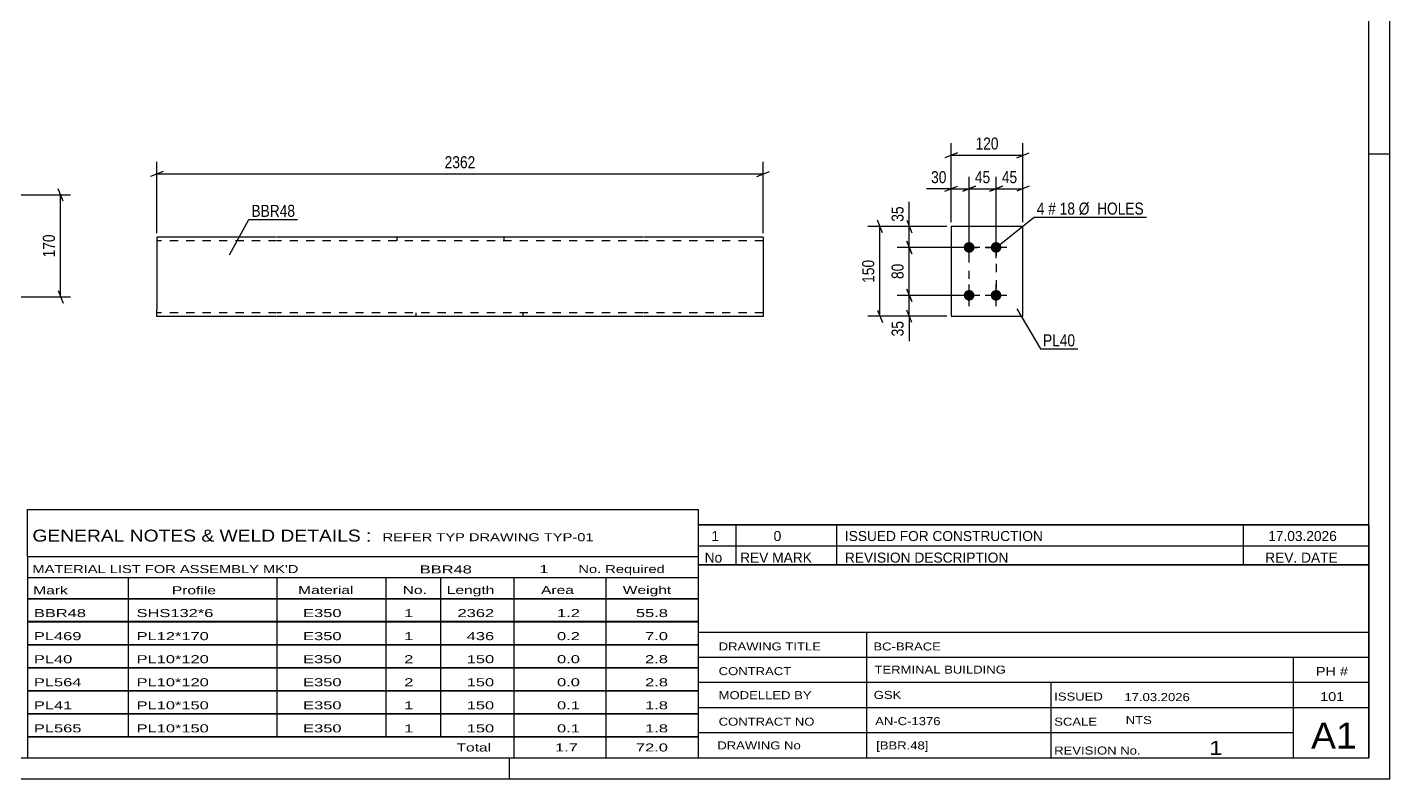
# Model space of a CAD drawing. Header units: millimetres. Extents: x 0 to 594, y 0 to 420.
# Drawn here: x 268.9 to 594, y 0 to 179.2 of the extents above; entities that cross this region are included whole.
import ezdxf

# ---------------------------------------------------------------- set-up
doc = ezdxf.new("R2010")
doc.units = ezdxf.units.MM
doc.linetypes.add('DXK_LINE_DOT2', pattern=[3.9198, 1.9599, -1.9599])
doc.styles.add('Arial Narrow', font='ARIALN.TTF', dxfattribs={"height": 0.2})

# ---------------------------------------------------------------- blocks, each defined once
blk = doc.blocks.new('Unknown-585637079-1129')
at = {"color": 5, "linetype": 'Continuous'}
for p, q in [((594, 0), (594, 420)), ((589, 5), (589, 415)), ((594, 149), (589, 149)), ((5, 5), (589, 5)), ((384, 0), (384, 5)), ((0, 0), (594, 0))]:
    blk.add_line(p, q, dxfattribs=at)
blk = doc.blocks.new('Part-585637079-4415 - 4414')
at = {"color": 2, "linetype": 'Continuous'}
for p, q in [((506.49, 131.73), (489.35, 131.73)), ((489.35, 131.73), (489.35, 110.3)), ((506.49, 110.3), (506.49, 131.73)), ((489.35, 110.3), (506.49, 110.3))]:
    blk.add_line(p, q, dxfattribs=at)
blk = doc.blocks.new('Bolt-585637079-4416 - 4414')
at = {"linetype": 'Continuous'}
for points in [[(493.64, 125.45, -1), (493.64, 128.02, -1)], [(500.07, 125.45, -1), (500.07, 128.02, -1)], [(493.64, 114.02, -1), (493.64, 116.59, -1)], [(500.07, 114.02, -1), (500.07, 116.59, -1)]]:
    blk.add_hatch(color=1, dxfattribs=at).paths.add_polyline_path(points)
at = {"color": 1, "linetype": 'Continuous'}
for p, q in [((493.64, 124.16), (493.64, 129.3)), ((500.07, 124.16), (500.07, 129.3)), ((496.21, 126.73), (491.07, 126.73)), ((502.64, 126.73), (497.49, 126.73)), ((493.64, 112.73), (493.64, 117.88)), ((500.07, 112.73), (500.07, 117.88)), ((496.21, 115.3), (491.07, 115.3)), ((502.64, 115.3), (497.49, 115.3))]:
    blk.add_line(p, q, dxfattribs=at)
blk = doc.blocks.new('Part-585637079-1530 - 1514')
at = {"color": 2, "linetype": 'Continuous'}
for p, q in [((328.41, 129.15), (299.84, 129.15)), ((299.84, 129.15), (299.84, 112.01)), ((415.82, 129.15), (328.51, 129.15)), ((444.5, 129.15), (415.92, 129.15)), ((444.5, 129.15), (444.5, 110.29)), ((299.84, 110.8), (299.84, 112.01)), ((299.84, 110.42), (299.84, 110.8)), ((299.84, 110.29), (299.84, 110.42)), ((328.41, 110.29), (299.84, 110.29)), ((415.82, 110.29), (328.51, 110.29)), ((444.5, 110.29), (415.92, 110.29))]:
    blk.add_line(p, q, dxfattribs=at)
at = {"color": 7, "linetype": 'DXK_LINE_DOT2'}
for p, q in [((328.41, 128.29), (299.84, 128.29)), ((415.82, 128.29), (328.51, 128.29)), ((357.08, 129.15), (357.08, 128.29)), ((382.65, 129.15), (382.65, 128.29)), ((444.5, 128.29), (415.92, 128.29)), ((299.84, 111.35), (299.84, 112.01)), ((299.84, 110.8), (299.84, 111.68)), ((299.84, 111.15), (299.84, 111.22)), ((299.84, 111.15), (299.84, 111.22)), ((328.41, 111.15), (299.84, 111.15)), ((415.82, 111.15), (328.51, 111.15)), ((361.68, 110.29), (361.68, 111.15)), ((387.25, 110.29), (387.25, 111.15)), ((444.5, 111.15), (415.92, 111.15)), ((444.5, 111.15), (444.5, 111.22)), ((299.84, 110.29), (299.84, 110.29))]:
    blk.add_line(p, q, dxfattribs=at)
blk = doc.blocks.new('Rectangle-585637079-4803 - 4414')
at = {"color": 1, "linetype": 'DXK_LINE_DOT2'}
blk.add_lwpolyline([(493.64, 126.73), (500.07, 126.73), (500.07, 115.3), (493.64, 115.3), (493.64, 126.73)], close=True, dxfattribs=at)
blk = doc.blocks.new('StraightDimension-585637079-4441 - 4414')
at = {"color": 7, "linetype": 'Continuous'}
for p, q in [((488.35, 131.73), (476.5, 131.73)), ((478.75, 133.23), (479.95, 130.23)), ((479.35, 126.73), (479.35, 131.73)), ((479.95, 125.23), (478.75, 128.23)), ((492.64, 126.73), (476.5, 126.73))]:
    blk.add_line(p, q, dxfattribs=at)
at = {"color": 0}
blk.add_wipeout([(478.6, 137.11), (474.4, 137.11), (474.4, 132.26), (478.6, 132.26)], dxfattribs=at)
at = {"color": 7, "linetype": 'Continuous'}
blk.add_line((479.35, 131.73), (479.35, 137.64), dxfattribs=at)
blk.add_line((479.35, 131.73), (479.35, 137.64), dxfattribs=at)
at = {"color": 3, "style": 'Arial Narrow'}
blk.add_text('35', height=2.863, rotation=90.0002, dxfattribs=at).set_placement((478, 132.86))
blk = doc.blocks.new('StraightDimension-585637079-4442 - 4414')
at = {"color": 7, "linetype": 'Continuous'}
for p, q in [((478.75, 128.23), (479.95, 125.23)), ((492.64, 126.73), (476.5, 126.73)), ((479.35, 115.3), (479.35, 126.73)), ((492.64, 115.3), (476.5, 115.3)), ((479.95, 113.8), (478.75, 116.8))]:
    blk.add_line(p, q, dxfattribs=at)
at = {"color": 0}
blk.add_wipeout([(478.6, 123.45), (474.4, 123.45), (474.4, 118.59), (478.6, 118.59)], dxfattribs=at)
at = {"color": 3, "style": 'Arial Narrow'}
blk.add_text('80', height=2.863, rotation=90.0002, dxfattribs=at).set_placement((478, 119.19))
blk = doc.blocks.new('StraightDimension-585637079-4443 - 4414')
at = {"color": 7, "linetype": 'Continuous'}
for p, q in [((492.64, 115.3), (476.5, 115.3)), ((478.75, 116.8), (479.95, 113.8)), ((479.35, 110.3), (479.35, 115.3)), ((479.95, 108.8), (478.75, 111.8)), ((488.35, 110.3), (476.5, 110.3))]:
    blk.add_line(p, q, dxfattribs=at)
at = {"color": 0}
blk.add_wipeout([(478.6, 109.78), (474.4, 109.78), (474.4, 104.92), (478.6, 104.92)], dxfattribs=at)
at = {"color": 7, "linetype": 'Continuous'}
blk.add_line((479.35, 110.3), (479.35, 104.4), dxfattribs=at)
blk.add_line((479.35, 110.3), (479.35, 104.4), dxfattribs=at)
at = {"color": 3, "style": 'Arial Narrow'}
blk.add_text('35', height=2.863, rotation=90.0002, dxfattribs=at).set_placement((478, 105.52))
blk = doc.blocks.new('StraightDimension-585637079-4453 - 4414')
at = {"color": 7, "linetype": 'Continuous'}
for p, q in [((488.35, 131.73), (469.5, 131.73)), ((472.95, 130.23), (471.75, 133.23)), ((472.35, 110.3), (472.35, 131.73)), ((471.75, 111.8), (472.95, 108.8)), ((488.35, 110.3), (469.5, 110.3))]:
    blk.add_line(p, q, dxfattribs=at)
at = {"color": 0}
blk.add_wipeout([(471.6, 124.36), (467.4, 124.36), (467.4, 117.68), (471.6, 117.68)], dxfattribs=at)
at = {"color": 3, "style": 'Arial Narrow'}
blk.add_text('150', height=2.863, rotation=90.0002, dxfattribs=at).set_placement((471, 118.28))
blk = doc.blocks.new('StraightDimension-585637079-4457 - 4414')
at = {"color": 7, "linetype": 'Continuous'}
for p, q in [((500.07, 127.73), (500.07, 143.56)), ((506.49, 132.73), (506.49, 143.56)), ((498.57, 140.11), (501.57, 141.31)), ((500.07, 140.71), (506.49, 140.71)), ((507.99, 141.31), (504.99, 140.11))]:
    blk.add_line(p, q, dxfattribs=at)
at = {"color": 0}
blk.add_wipeout([(505.71, 141.46), (505.71, 145.66), (500.85, 145.66), (500.85, 141.46)], dxfattribs=at)
at = {"color": 3, "style": 'Arial Narrow'}
blk.add_text('45', height=2.863, dxfattribs=at).set_placement((501.45, 142.06))
blk = doc.blocks.new('StraightDimension-585637079-4458 - 4414')
at = {"color": 7, "linetype": 'Continuous'}
for p, q in [((493.64, 127.73), (493.64, 143.56)), ((500.07, 127.73), (500.07, 143.56)), ((492.14, 140.11), (495.14, 141.31)), ((493.64, 140.71), (500.07, 140.71)), ((501.57, 141.31), (498.57, 140.11))]:
    blk.add_line(p, q, dxfattribs=at)
at = {"color": 0}
blk.add_wipeout([(499.28, 141.46), (499.28, 145.66), (494.42, 145.66), (494.42, 141.46)], dxfattribs=at)
at = {"color": 3, "style": 'Arial Narrow'}
blk.add_text('45', height=2.863, dxfattribs=at).set_placement((495.02, 142.06))
blk = doc.blocks.new('StraightDimension-585637079-4459 - 4414')
at = {"color": 7, "linetype": 'Continuous'}
for p, q in [((489.35, 132.73), (489.35, 143.56)), ((493.64, 127.73), (493.64, 143.56)), ((487.85, 140.11), (490.85, 141.31)), ((489.35, 140.71), (493.64, 140.71)), ((495.14, 141.31), (492.14, 140.11))]:
    blk.add_line(p, q, dxfattribs=at)
at = {"color": 0}
blk.add_wipeout([(488.83, 141.46), (488.83, 145.66), (483.97, 145.66), (483.97, 141.46)], dxfattribs=at)
at = {"color": 7, "linetype": 'Continuous'}
blk.add_line((489.35, 140.71), (483.45, 140.71), dxfattribs=at)
blk.add_line((489.35, 140.71), (483.45, 140.71), dxfattribs=at)
at = {"color": 3, "style": 'Arial Narrow'}
blk.add_text('30', height=2.863, dxfattribs=at).set_placement((484.57, 142.06))
blk = doc.blocks.new('StraightDimension-585637079-4469 - 4414')
at = {"color": 7, "linetype": 'Continuous'}
for p, q in [((489.35, 132.73), (489.35, 151.58)), ((506.49, 132.73), (506.49, 151.58)), ((490.85, 149.33), (487.85, 148.13)), ((489.35, 148.73), (506.49, 148.73)), ((504.99, 148.13), (507.99, 149.33))]:
    blk.add_line(p, q, dxfattribs=at)
at = {"color": 0}
blk.add_wipeout([(501.27, 149.48), (501.27, 153.68), (494.58, 153.68), (494.58, 149.48)], dxfattribs=at)
at = {"color": 3, "style": 'Arial Narrow'}
blk.add_text('120', height=2.863, dxfattribs=at).set_placement((495.18, 150.08))
blk = doc.blocks.new('StraightDimension-585637079-1534 - 1514')
at = {"color": 7, "linetype": 'Continuous'}
for p, q in [((299.84, 130.15), (299.84, 147.12)), ((444.5, 130.15), (444.5, 147.12)), ((301.34, 144.87), (298.34, 143.67)), ((299.84, 144.27), (444.5, 144.27)), ((443, 143.67), (446, 144.87))]:
    blk.add_line(p, q, dxfattribs=at)
at = {"color": 0}
blk.add_wipeout([(376.42, 145.02), (376.42, 149.22), (367.91, 149.22), (367.91, 145.02)], dxfattribs=at)
at = {"color": 3, "style": 'Arial Narrow'}
blk.add_text('2362', height=2.863, dxfattribs=at).set_placement((368.51, 145.62))
blk = doc.blocks.new('StraightDimension-585637079-4521 - 4430')
at = {"color": 7, "linetype": 'Continuous'}
for p, q in [((277.46, 137.74), (276.26, 140.74)), ((257.44, 139.24), (279.26, 139.24)), ((276.86, 114.95), (276.86, 139.24)), ((257.44, 114.95), (279.26, 114.95)), ((276.26, 116.45), (277.46, 113.45))]:
    blk.add_line(p, q, dxfattribs=at)
at = {"color": 0}
blk.add_wipeout([(276.11, 130.44), (271.91, 130.44), (271.91, 123.75), (276.11, 123.75)], dxfattribs=at)
at = {"color": 3, "style": 'Arial Narrow'}
blk.add_text('170', height=2.863, rotation=90.0002, dxfattribs=at).set_placement((275.51, 124.35))
blk = doc.blocks.new('Unknown-585637079-4924')
at = {"color": 7, "linetype": 'Continuous'}
for p, q in [((269, 64.25), (429, 64.25)), ((269, 53), (269, 64.25)), ((429, 64.25), (429, 53)), ((269, 53), (429, 53)), ((269, 53), (269, 48)), ((429, 53), (429, 48)), ((269, 48), (429, 48)), ((269, 48), (269, 43)), ((293, 48), (293, 43)), ((328.5, 48), (328.5, 43)), ((354.5, 48), (354.5, 43)), ((367.5, 48), (367.5, 43)), ((385, 48), (385, 43)), ((407, 48), (407, 43)), ((429, 48), (429, 43)), ((269, 43), (429, 43)), ((269, 42.95), (269, 37.55)), ((269, 42.95), (429, 42.95)), ((293, 43), (293, 37.5)), ((328.5, 43), (328.5, 37.5)), ((354.5, 43), (354.5, 37.5)), ((367.5, 43), (367.5, 37.5)), ((385, 43), (385, 37.5)), ((407, 43), (407, 37.5)), ((429, 42.95), (429, 37.55)), ((269, 37.55), (429, 37.55)), ((269, 37.45), (269, 32.05)), ((269, 37.45), (429, 37.45)), ((293, 37.5), (293, 32)), ((328.5, 37.5), (328.5, 32)), ((354.5, 37.5), (354.5, 32)), ((367.5, 37.5), (367.5, 32)), ((385, 37.5), (385, 32)), ((407, 37.5), (407, 32)), ((429, 37.45), (429, 32.05)), ((269, 32.05), (429, 32.05)), ((269, 31.95), (269, 26.55)), ((269, 31.95), (429, 31.95)), ((293, 32), (293, 26.5)), ((328.5, 32), (328.5, 26.5)), ((354.5, 32), (354.5, 26.5)), ((367.5, 32), (367.5, 26.5)), ((385, 32), (385, 26.5)), ((407, 32), (407, 26.5)), ((429, 31.95), (429, 26.55)), ((269, 26.55), (429, 26.55)), ((269, 26.45), (269, 21.05)), ((269, 26.45), (429, 26.45)), ((293, 26.5), (293, 21)), ((328.5, 26.5), (328.5, 21)), ((354.5, 26.5), (354.5, 21)), ((367.5, 26.5), (367.5, 21)), ((385, 26.5), (385, 21)), ((407, 26.5), (407, 21)), ((429, 26.45), (429, 21.05)), ((269, 21.05), (429, 21.05)), ((269, 20.95), (269, 15.55)), ((269, 20.95), (429, 20.95)), ((293, 21), (293, 15.5)), ((328.5, 21), (328.5, 15.5)), ((354.5, 21), (354.5, 15.5)), ((367.5, 21), (367.5, 15.5)), ((385, 21), (385, 15.5)), ((407, 21), (407, 15.5)), ((429, 20.95), (429, 15.55)), ((269, 15.55), (429, 15.55)), ((269, 15.45), (269, 10.05)), ((269, 15.45), (429, 15.45)), ((293, 15.5), (293, 10)), ((328.5, 15.5), (328.5, 10)), ((354.5, 15.5), (354.5, 10)), ((367.5, 15.5), (367.5, 10)), ((385, 15.5), (385, 10)), ((407, 15.5), (407, 10)), ((429, 15.45), (429, 10.05)), ((269, 10.05), (429, 10.05)), ((269, 10), (429, 10)), ((269, 10), (269, 5)), ((385, 10), (385, 5)), ((407, 10), (407, 5)), ((429, 10), (429, 5)), ((269, 5), (429, 5))]:
    blk.add_line(p, q, dxfattribs=at)
at = {"color": 7, "style": 'Arial Narrow'}
for s, height, width, p in [('GENERAL NOTES & WELD DETAILS :', 2.8633, 1.4, (270.15, 56.56)), ('REFER TYP DRAWING TYP-01', 1.9089, 1.6, (353.7, 56.66)), ("MATERIAL LIST FOR ASSEMBLY MK'D", 1.9089, 1.6, (270.15, 49.06)), ('BBR48', 1.909, 1.794707, (362.57, 48.97)), ('1', 1.91, 1.794707, (391.08, 49.06)), ('No. Required', 1.9089, 1.6, (400.41, 49.06)), ('Mark', 1.909, 1.7, (270.34, 44)), ('Profile', 1.909, 1.7, (303.41, 44)), ('Material', 1.909, 1.7, (333.54, 44.06)), ('No.', 1.909, 1.7, (358.5, 44.06)), ('Length', 1.909, 1.7, (369, 44.06)), ('Area', 1.909, 1.7, (391.5, 44.06)), ('Weight', 1.909, 1.7, (411, 44.06))]:
    blk.add_text(s, height=height, dxfattribs=dict(at, width=width)).set_placement(p)
at = {"color": 7, "linetype": 'Continuous', "style": 'Arial Narrow'}
for s, height, width, p in [('BBR48', 1.909, 1.794707, (270.5, 38.56)), ('SHS132*6', 1.909, 1.794707, (295, 38.56)), ('E350', 1.909, 1.794707, (334.74, 38.56)), ('1', 1.91, 1.794707, (358.86, 38.56)), ('2362', 1.909, 1.794707, (371.58, 38.56)), ('1.2', 1.909, 1.794707, (395.32, 38.56)), ('55.8', 1.909, 1.794707, (414.14, 38.56)), ('PL469', 1.909, 1.794707, (270.5, 33.06)), ('PL12*170', 1.909, 1.794707, (295, 33.06)), ('E350', 1.909, 1.794707, (334.74, 33.06)), ('1', 1.91, 1.794707, (358.86, 33.06)), ('436', 1.909, 1.794707, (373.77, 33.06)), ('0.2', 1.909, 1.794707, (395.32, 33.06)), ('7.0', 1.909, 1.794707, (416.33, 33.06)), ('PL40', 1.909, 1.794707, (270.5, 27.56)), ('PL10*120', 1.909, 1.794707, (295, 27.56)), ('E350', 1.909, 1.794707, (334.74, 27.56)), ('2', 1.91, 1.794707, (358.86, 27.56)), ('150', 1.909, 1.794707, (373.77, 27.56)), ('0.0', 1.909, 1.794707, (395.32, 27.56)), ('2.8', 1.909, 1.794707, (416.33, 27.56)), ('PL564', 1.909, 1.794707, (270.5, 22.06)), ('PL10*120', 1.909, 1.794707, (295, 22.06)), ('E350', 1.909, 1.794707, (334.74, 22.06)), ('2', 1.91, 1.794707, (358.86, 22.06)), ('150', 1.909, 1.794707, (373.77, 22.06)), ('0.0', 1.909, 1.794707, (395.32, 22.06)), ('2.8', 1.909, 1.794707, (416.33, 22.06)), ('PL41', 1.909, 1.794707, (270.5, 16.56)), ('PL10*150', 1.909, 1.794707, (295, 16.56)), ('E350', 1.909, 1.794707, (334.74, 16.56)), ('1', 1.91, 1.794707, (358.86, 16.56)), ('150', 1.909, 1.794707, (373.77, 16.56)), ('0.1', 1.909, 1.794707, (395.32, 16.56)), ('1.8', 1.909, 1.794707, (416.33, 16.56)), ('PL565', 1.909, 1.794707, (270.5, 11.06)), ('PL10*150', 1.909, 1.794707, (295, 11.06)), ('E350', 1.909, 1.794707, (334.74, 11.06)), ('1', 1.91, 1.794707, (358.86, 11.06)), ('150', 1.909, 1.794707, (373.77, 11.06)), ('0.1', 1.909, 1.794707, (395.32, 11.06)), ('1.8', 1.909, 1.794707, (416.33, 11.06)), ('Total', 1.909, 1.7, (371.33, 6.5)), ('1.7', 1.909, 1.794707, (394.83, 6.5)), ('72.0', 1.909, 1.794707, (414.14, 6.5))]:
    blk.add_text(s, height=height, dxfattribs=dict(at, width=width)).set_placement(p)
blk = doc.blocks.new('Unknown-585637079-4922')
at = {"color": 7, "linetype": 'Continuous'}
for p, q in [((429, 51.05), (429, 5)), ((429, 51.05), (589, 51.05)), ((589, 51), (589, 5)), ((429, 35), (589, 35)), ((469.14, 35), (469.14, 5)), ((429, 29), (589, 29)), ((571, 5.05), (571, 29.05)), ((429, 23), (589, 23)), ((513.14, 23), (513.14, 5)), ((429, 17), (589, 17)), ((429, 11), (571, 11)), ((429, 5), (589, 5))]:
    blk.add_line(p, q, dxfattribs=at)
at = {"color": 7, "style": 'Arial Narrow'}
for s, height, width, p in [('DRAWING TITLE', 1.9089, 1.425378, (433.88, 30.61)), ('BC-BRACE', 1.909, 1.425378, (470.81, 30.59)), ('CONTRACT', 1.909, 1.425378, (433.88, 24.71)), ('TERMINAL BUILDING', 1.9089, 1.425378, (471.06, 25.07)), ('MODELLED BY', 1.9089, 1.425378, (433.88, 18.98)), ('GSK', 1.909, 1.425378, (470.88, 19.04)), ('ISSUED', 1.909, 1.425378, (513.94, 18.64)), ('17.03.2026', 1.909, 1.425378, (530.69, 18.52)), ('CONTRACT NO', 1.9089, 1.425378, (433.88, 12.66)), ('AN-C-1376', 1.909, 1.425378, (471.23, 12.78)), ('SCALE', 1.909, 1.425378, (513.94, 12.65)), ('A1', 6.204, 1.25, (575.24, 7.2)), ('DRAWING No', 1.909, 1.425378, (433.56, 7)), ('[BBR.48]', 1.909, 1.425378, (471.46, 6.99)), ('REVISION No.', 1.9089, 1.425378, (513.94, 5.77)), ('1', 3.34, 1.5, (550.91, 5.68))]:
    blk.add_text(s, height=height, dxfattribs=dict(at, width=width)).set_placement(p)
at = {"color": 7, "linetype": 'Continuous', "style": 'Arial Narrow'}
for s, height, width, p in [('PH #', 2.1, 1.42538, (576.4, 24.55)), ('101', 2.1, 1.42538, (577.41, 18.55)), ('NTS', 1.909, 1.425378, (531, 13.05))]:
    blk.add_text(s, height=height, dxfattribs=dict(at, width=width)).set_placement(p)
blk = doc.blocks.new('Unknown-585637079-4923')
at = {"color": 7, "linetype": 'Continuous'}
for p, q in [((429, 60.55), (589, 60.55)), ((589, 60.55), (429, 60.55)), ((429, 60.55), (429, 55.55)), ((438, 60.55), (438, 55.55)), ((462, 60.55), (462, 55.55)), ((559, 60.55), (559, 55.55)), ((589, 60.55), (589, 55.55)), ((429, 55.55), (589, 55.55)), ((429, 55.55), (429, 51.05)), ((429, 55.55), (589, 55.55)), ((438, 55.55), (438, 51.05)), ((462, 55.55), (462, 51.05)), ((559, 55.55), (559, 51.05)), ((589, 55.55), (589, 51.05)), ((589, 51.05), (429, 51.05))]:
    blk.add_line(p, q, dxfattribs=at)
at = {"color": 7, "linetype": 'Continuous', "style": 'Arial Narrow'}
for s, height, width, p in [('1', 2.39, 1.196471, (432.16, 56.7)), ('0', 2.39, 1.196471, (447, 56.7)), ('ISSUED FOR CONSTRUCTION', 2.3861, 1.196471, (464, 56.7)), ('17.03.2026', 2.386, 1.196471, (565, 56.7)), ('No', 2.386, 1.2, (430.54, 51.55)), ('REV MARK', 2.386, 1.2, (439, 51.55)), ('REVISION DESCRIPTION', 2.3861, 1.2, (464, 51.55)), ('REV. DATE', 2.386, 1.2, (564.28, 51.55))]:
    blk.add_text(s, height=height, dxfattribs=dict(at, width=width)).set_placement(p)
blk = doc.blocks.new('Mark-585637079-4524 - 4414')
at = {"color": 0}
blk.add_wipeout([(518.94, 103.13), (518.94, 106.13), (511.26, 106.13), (511.26, 103.13)], dxfattribs=at)
blk.add_wipeout([(518.94, 103.13), (518.94, 106.13), (511.26, 106.13), (511.26, 103.13)], dxfattribs=at)
at = {"color": 30, "linetype": 'Continuous'}
for p, q in [((505.06, 112.06), (510.66, 102.53)), ((510.66, 102.53), (519.54, 102.53))]:
    blk.add_line(p, q, dxfattribs=at)
at = {"color": 3, "style": 'Arial Narrow'}
blk.add_text('PL40', height=2.863, dxfattribs=at).set_placement((511.26, 103.13))
blk = doc.blocks.new('Mark-585637079-4527 - 4414')
at = {"color": 0}
blk.add_wipeout([(511.62, 134.56), (511.62, 137.56), (509.79, 137.56), (509.79, 134.56)], dxfattribs=at)
blk.add_wipeout([(511.62, 134.56), (511.62, 137.56), (509.79, 137.56), (509.79, 134.56)], dxfattribs=at)
at = {"color": 7, "linetype": 'Continuous'}
blk.add_line((500.07, 126.73), (509.19, 133.96), dxfattribs=at)
at = {"color": 0}
blk.add_wipeout([(514.35, 134.56), (514.35, 137.56), (512.52, 137.56), (512.52, 134.56)], dxfattribs=at)
blk.add_wipeout([(514.35, 134.56), (514.35, 137.56), (512.52, 137.56), (512.52, 134.56)], dxfattribs=at)
at = {"color": 3, "style": 'Arial Narrow'}
blk.add_text('4', height=2.86, dxfattribs=at).set_placement((509.79, 134.56))
at = {"color": 0}
blk.add_wipeout([(518.9, 134.56), (518.9, 137.56), (515.25, 137.56), (515.25, 134.56)], dxfattribs=at)
blk.add_wipeout([(518.9, 134.56), (518.9, 137.56), (515.25, 137.56), (515.25, 134.56)], dxfattribs=at)
at = {"color": 3, "style": 'Arial Narrow'}
blk.add_text('#', height=2.86, dxfattribs=at).set_placement((512.52, 134.56))
at = {"color": 0}
blk.add_wipeout([(535.33, 134.56), (535.33, 137.56), (519.8, 137.56), (519.8, 134.56)], dxfattribs=at)
blk.add_wipeout([(535.33, 134.56), (535.33, 137.56), (519.8, 137.56), (519.8, 134.56)], dxfattribs=at)
at = {"color": 7, "linetype": 'Continuous'}
blk.add_line((509.19, 133.96), (535.93, 133.96), dxfattribs=at)
at = {"color": 3, "style": 'Arial Narrow'}
for s, p in [('18', (515.25, 134.56)), ('Ø  HOLES', (519.8, 134.56))]:
    blk.add_text(s, height=2.863, dxfattribs=at).set_placement(p)
blk = doc.blocks.new('Mark-585637079-1526 - 1514')
at = {"color": 0}
blk.add_wipeout([(332.82, 134.02), (332.82, 137.02), (322.41, 137.02), (322.41, 134.02)], dxfattribs=at)
blk.add_wipeout([(332.82, 134.02), (332.82, 137.02), (322.41, 137.02), (322.41, 134.02)], dxfattribs=at)
at = {"color": 30, "linetype": 'Continuous'}
for p, q in [((317.14, 124.94), (321.81, 133.42)), ((321.81, 133.42), (333.42, 133.42))]:
    blk.add_line(p, q, dxfattribs=at)
at = {"color": 3, "style": 'Arial Narrow'}
blk.add_text('BBR48', height=2.863, dxfattribs=at).set_placement((322.41, 134.02))

msp = doc.modelspace()

# ---------------------------------------------------------------- block references
for name in ['Unknown-585637079-1129', 'Part-585637079-4415 - 4414', 'Part-585637079-1530 - 1514', 'Bolt-585637079-4416 - 4414', 'Rectangle-585637079-4803 - 4414', 'Unknown-585637079-4924', 'Unknown-585637079-4923', 'Unknown-585637079-4922']:
    msp.add_blockref(name, (0, 0))

# ---------------------------------------------------------------- next in the draw order: block references
for name in ['StraightDimension-585637079-1534 - 1514', 'StraightDimension-585637079-4457 - 4414', 'StraightDimension-585637079-4521 - 4430', 'StraightDimension-585637079-4441 - 4414', 'Mark-585637079-4524 - 4414']:
    msp.add_blockref(name, (0, 0))

# ---------------------------------------------------------------- next in the draw order: block references
for name in ['Mark-585637079-1526 - 1514', 'StraightDimension-585637079-4442 - 4414']:
    msp.add_blockref(name, (0, 0))

# ---------------------------------------------------------------- next in the draw order: block references
for name in ['StraightDimension-585637079-4458 - 4414', 'StraightDimension-585637079-4443 - 4414']:
    msp.add_blockref(name, (0, 0))

# ---------------------------------------------------------------- next in the draw order: block references
msp.add_blockref('StraightDimension-585637079-4453 - 4414', (0, 0))

# ---------------------------------------------------------------- next in the draw order: block references
msp.add_blockref('StraightDimension-585637079-4459 - 4414', (0, 0))

# ---------------------------------------------------------------- next in the draw order: block references
msp.add_blockref('StraightDimension-585637079-4469 - 4414', (0, 0))

# ---------------------------------------------------------------- next in the draw order: block references
msp.add_blockref('Mark-585637079-4527 - 4414', (0, 0))

doc.saveas('drawing.dxf')
